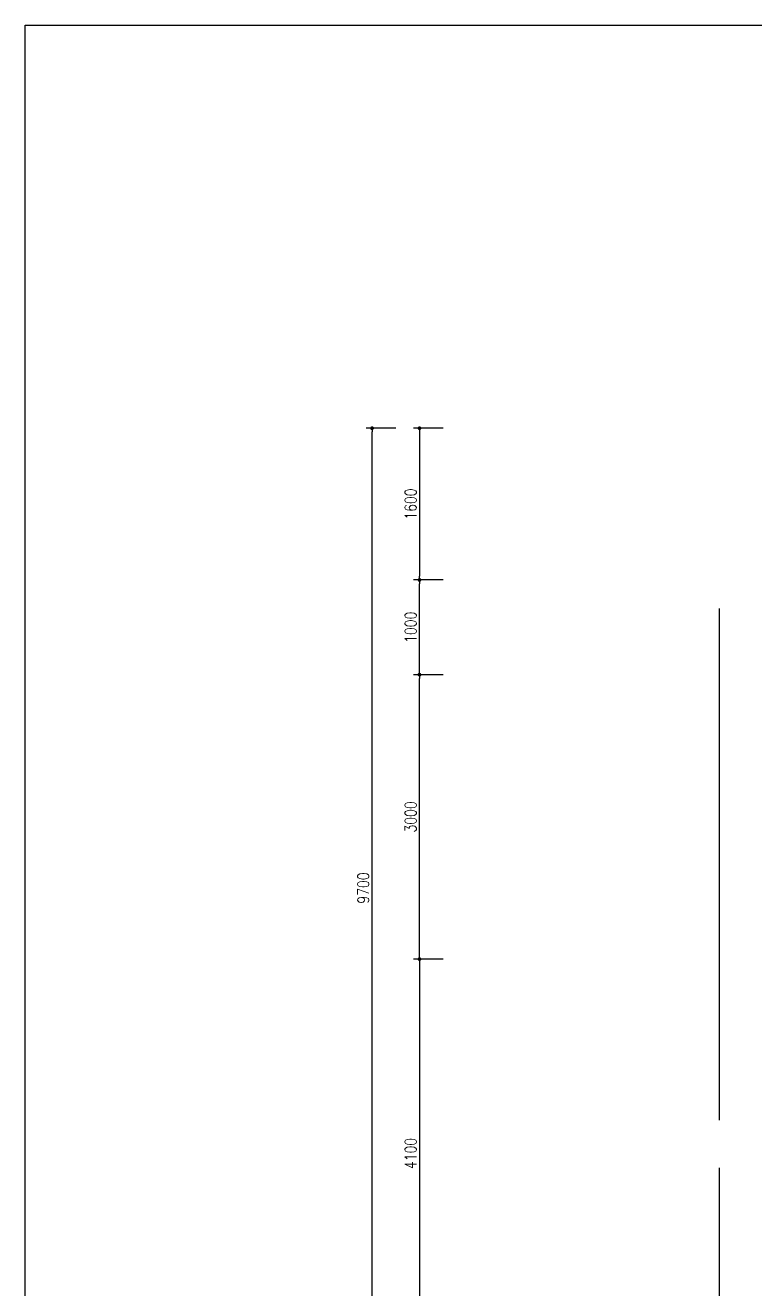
# Model space of a CAD drawing. Header units: inches. Extents: x -2597087 to 134135, y -662679 to 20000.
# Drawn here: x 0 to 7698, y 6673 to 20000 of the extents above; entities that cross this region are included whole.
import ezdxf

# ---------------------------------------------------------------- set-up
doc = ezdxf.new("R2010")
doc.units = ezdxf.units.IN
doc.header["$LTSCALE"] = 100
doc.header["$MEASUREMENT"] = 0
doc.layers.get('0').update_dxf_attribs({"linetype": 'CONTINUOUS'})
doc.layers.get('Defpoints').update_dxf_attribs({"linetype": 'CONTINUOUS'})
doc.layers.add('AXIS', color=3, linetype='CONTINUOUS')
doc.layers.add('IRC-MED1', color=250, linetype='CONTINUOUS')
doc.styles.get("Standard").update_dxf_attribs({"font": 'txt.shx', "width": 0.8, "bigfont": 'GBCBIG.shx'})
doc.dimstyles.new('50', dxfattribs={"dimscale": 50, "dimtxt": 2.4, "dimasz": 0.8, "dimexe": 1.25, "dimexo": 0.6, "dimgap": 0.65, "dimtad": 1, "dimdec": 0, "dimdsep": 46, "dimtxsty": 'Standard', "dimblk1": 'DOT', "dimblk2": 'DOT', "dimsah": 1, "dimcen": 2.5, "dimclrd": 3, "dimclre": 3, "dimclrt": 3, "dimadec": 0, "dimazin": 0, "dimtfac": 1, "dimtdec": 0, "dimtix": 1, "dimtmove": 2, "dimatfit": 0, "dimldrblk": 'DOT', "dimfxl": 5, "dimfxlon": 1, "dimarcsym": 0})

# ---------------------------------------------------------------- blocks, each defined once
blk = doc.blocks.new('_Dot')
at = {"color": 0, "linetype": 'ByBlock', "lineweight": -2}
blk.add_line((-0.5, 0), (-1, 0), dxfattribs=at)
at = {"color": 0, "linetype": 'ByBlock', "const_width": 0.5}
blk.add_lwpolyline([(-0.25, 0, 1), (0.25, 0, 1)], format="xyb", close=True, dxfattribs=at)
blk = doc.blocks.new('*D37')
at = {"layer": 'AXIS', "color": 3, "lineweight": -2, "transparency": 16777216}
for p, q in [((4410, 15750), (4097, 15750)), ((4160, 15710), (4160, 14190)), ((4410, 14150), (4097, 14150))]:
    blk.add_line(p, q, dxfattribs=at)
at = {"layer": 'Defpoints', "color": 0, "transparency": 16777216}
for p in [(4524, 15750), (4160, 14150), (4524, 14150)]:
    blk.add_point(p, dxfattribs=at)
at = {"layer": 'AXIS', "color": 3, "lineweight": -2, "transparency": 16777216, "xscale": 40, "yscale": 40, "zscale": 40}
for p, rotation in [((4160, 15750), 90), ((4160, 14150), 270)]:
    blk.add_blockref('_Dot', p, dxfattribs=dict(at, rotation=rotation))
at = {"layer": 'AXIS', "color": 3, "transparency": 16777216, "insert": (4067, 14950), "char_height": 120, "attachment_point": 5, "rotation": 90}
blk.add_mtext('1600', dxfattribs=at)
blk = doc.blocks.new('*D38')
at = {"layer": 'AXIS', "color": 3, "lineweight": -2, "transparency": 16777216}
for p, q in [((4410, 10150), (4097, 10150)), ((4160, 10110), (4160, 6090)), ((4410, 6050), (4097, 6050))]:
    blk.add_line(p, q, dxfattribs=at)
at = {"layer": 'Defpoints', "color": 0, "transparency": 16777216}
for p in [(4524, 10150), (4160, 6050), (4524, 6050)]:
    blk.add_point(p, dxfattribs=at)
at = {"layer": 'AXIS', "color": 3, "lineweight": -2, "transparency": 16777216, "xscale": 40, "yscale": 40, "zscale": 40}
for p, rotation in [((4160, 10150), 90), ((4160, 6050), 270)]:
    blk.add_blockref('_Dot', p, dxfattribs=dict(at, rotation=rotation))
at = {"layer": 'AXIS', "color": 3, "transparency": 16777216, "insert": (4067, 8100), "char_height": 120, "attachment_point": 5, "rotation": 90}
blk.add_mtext('4100', dxfattribs=at)
blk = doc.blocks.new('*D23')
at = {"layer": 'AXIS', "color": 3, "lineweight": -2, "transparency": 16777216}
for p, q in [((4410, 14150), (4097, 14150)), ((4160, 13190), (4160, 14110)), ((4410, 13150), (4097, 13150))]:
    blk.add_line(p, q, dxfattribs=at)
at = {"layer": 'Defpoints', "color": 0, "transparency": 16777216}
for p in [(4160, 14150), (4524, 14150), (4524, 13150)]:
    blk.add_point(p, dxfattribs=at)
at = {"layer": 'AXIS', "color": 3, "lineweight": -2, "transparency": 16777216, "xscale": 40, "yscale": 40, "zscale": 40}
for p, rotation in [((4160, 14150), 90), ((4160, 13150), 270)]:
    blk.add_blockref('_Dot', p, dxfattribs=dict(at, rotation=rotation))
at = {"layer": 'AXIS', "color": 3, "transparency": 16777216, "insert": (4067, 13650), "char_height": 120, "attachment_point": 5, "rotation": 90}
blk.add_mtext('1000', dxfattribs=at)
blk = doc.blocks.new('*D46')
at = {"layer": 'AXIS', "color": 3, "lineweight": -2, "transparency": 16777216}
for p, q in [((3910, 15750), (3597, 15750)), ((3660, 6090), (3660, 15710)), ((3910, 6050), (3597, 6050))]:
    blk.add_line(p, q, dxfattribs=at)
at = {"layer": 'Defpoints', "color": 0, "transparency": 16777216}
for p in [(3660, 15750), (4524, 15750), (4524, 6050)]:
    blk.add_point(p, dxfattribs=at)
at = {"layer": 'AXIS', "color": 3, "lineweight": -2, "transparency": 16777216, "xscale": 40, "yscale": 40, "zscale": 40}
for p, rotation in [((3660, 15750), 90), ((3660, 6050), 270)]:
    blk.add_blockref('_Dot', p, dxfattribs=dict(at, rotation=rotation))
at = {"layer": 'AXIS', "color": 3, "transparency": 16777216, "insert": (3567, 10900), "char_height": 120, "attachment_point": 5, "rotation": 90}
blk.add_mtext('9700', dxfattribs=at)
blk = doc.blocks.new('*D136')
at = {"layer": 'AXIS', "color": 3, "lineweight": -2, "transparency": 16777216}
for p, q in [((4410, 13150), (4097, 13150)), ((4160, 10190), (4160, 13110)), ((4410, 10150), (4097, 10150))]:
    blk.add_line(p, q, dxfattribs=at)
at = {"layer": 'Defpoints', "color": 0, "transparency": 16777216}
for p in [(4160, 13150), (4524, 13150), (4474, 10150)]:
    blk.add_point(p, dxfattribs=at)
at = {"layer": 'AXIS', "color": 3, "lineweight": -2, "transparency": 16777216, "xscale": 40, "yscale": 40, "zscale": 40}
for p, rotation in [((4160, 13150), 90), ((4160, 10150), 270)]:
    blk.add_blockref('_Dot', p, dxfattribs=dict(at, rotation=rotation))
at = {"layer": 'AXIS', "color": 3, "transparency": 16777216, "insert": (4067, 11650), "char_height": 120, "attachment_point": 5, "rotation": 90}
blk.add_mtext('3000', dxfattribs=at)

msp = doc.modelspace()

# ---------------------------------------------------------------- linework, layer by layer
at = {"layer": 'Defpoints', "color": 250}
msp.add_lwpolyline([(0, 20000), (25450, 20000), (25450, 0), (0, 0)], close=True, dxfattribs=at)
at = {"layer": 'IRC-MED1'}
for points in [[(7325, 8449.861), (7325, 13849.861)], [(7325, 5549.861), (7325, 7949.861)]]:
    msp.add_lwpolyline(points, dxfattribs=at)

# ---------------------------------------------------------------- dimensions: what is measured, and where the dimension line sits
at = {"layer": 'AXIS'}
for base, p1, p2, picture, middle in [((3659.606, 15749.867), (4523.964, 6049.866), (4523.964, 15749.867), '*D46', (3567.106, 10899.866)), ((4159.606, 13149.867), (4473.964, 10149.867), (4523.964, 13149.867), '*D136', (4067.106, 11649.867))]:
    dim = msp.add_linear_dim(base=base, p1=p1, p2=p2, angle=90, dimstyle='50', dxfattribs=at)
    dim.commit()
    dim.dimension.update_dxf_attribs({"geometry": picture, "text_midpoint": middle})
for p1, p2, distance, picture, middle in [((4523.964, 15749.867), (4523.964, 14149.867), -364.358, '*D37', (4067.106, 14949.867)), ((4523.964, 13149.867), (4523.964, 14149.867), 364.358, '*D23', (4067.106, 13649.867)), ((4523.964, 10149.867), (4523.964, 6049.866), -364.358, '*D38', (4067.106, 8099.866))]:
    dim = msp.add_aligned_dim(p1=p1, p2=p2, distance=distance, dimstyle='50', dxfattribs=at)
    dim.commit()
    dim.dimension.update_dxf_attribs({"geometry": picture, "text_midpoint": middle})

doc.saveas('drawing.dxf')
